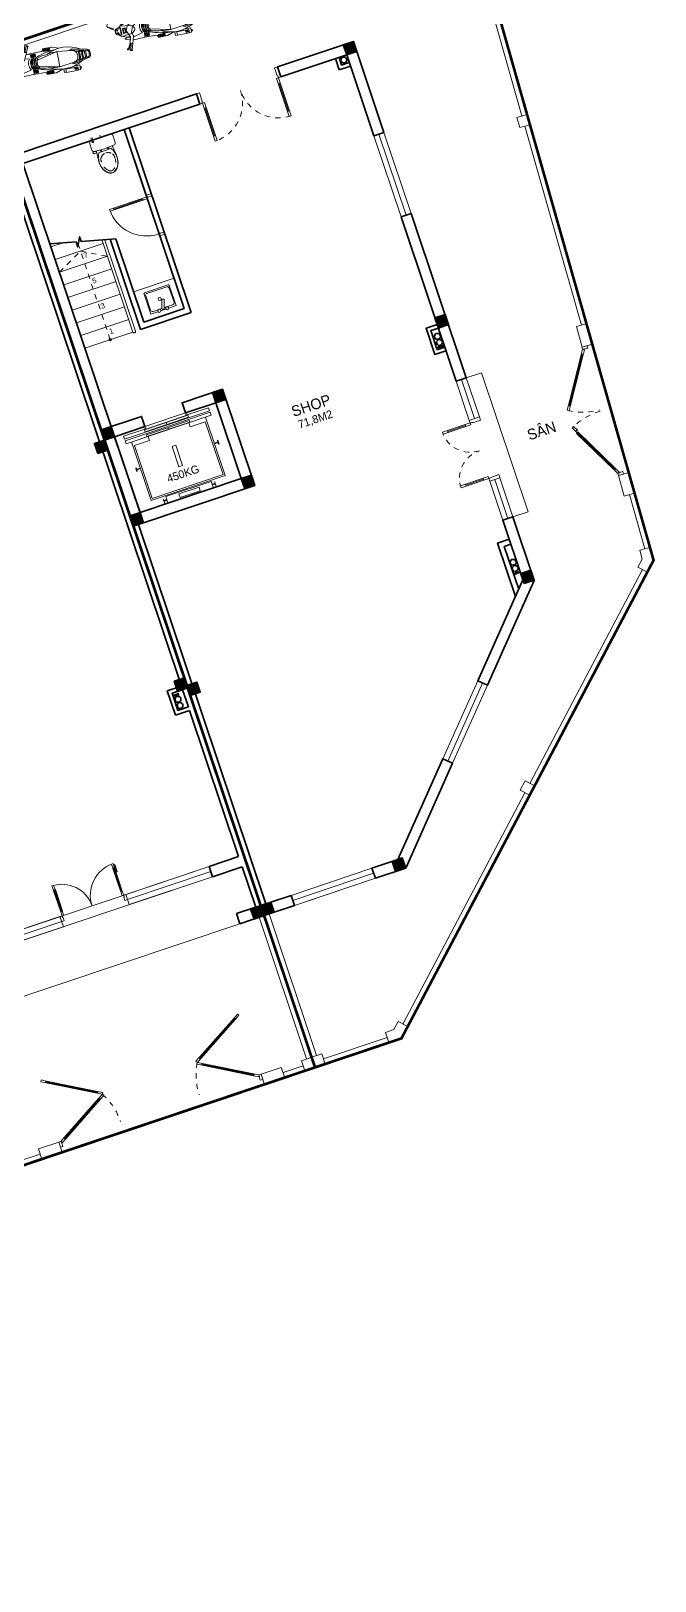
# Model space of a CAD drawing. Header units: metres. Extents: x 568336 to 569219, y 2065964 to 2066430.
# Drawn here: x 568498.77 to 568510.47, y 2065993.09 to 2066022.14 of the extents above; entities that cross this region are included whole.
import ezdxf

# ---------------------------------------------------------------- set-up
doc = ezdxf.new("R2010")
doc.units = ezdxf.units.M
for name, pattern in [('$AUDIT_BAD_LTYPE2', [0]), ('CENTER', [2, 1.25, -0.25, 0.25, -0.25]), ('HIDDEN', [0.375, 0.25, -0.125]), ('HIDDEN2', [0.1875, 0.125, -0.0625]), ('xref-thap C (mb tang 32-2)$0$HIDDEN', [0.375, 0.25, -0.125])]:
    doc.linetypes.add(name, pattern=pattern)
doc.layers.get('0').update_dxf_attribs({"linetype": 'CONTINUOUS'})
for name, color, linetype, lineweight in [('-CENTER', 143, 'CENTER', 13), ('-CONCRETE', 1, 'CONTINUOUS', 35), ('-DOOR', 137, 'CONTINUOUS', 9), ('-FURNITURE', 46, 'CONTINUOUS', 9), ('-HATCH', 8, 'CONTINUOUS', 5), ('-KH', 143, 'CONTINUOUS', 13), ('-LINE1', 7, 'CONTINUOUS', 18), ('-LINE2', 252, 'CONTINUOUS', 9), ('-STEEL1', 1, 'CONTINUOUS', 35), ('-TEXT', 7, 'CONTINUOUS', 15), ('-WALL', 4, 'CONTINUOUS', 35), ('A-CUA', 25, 'CONTINUOUS', 5), ('A-NET THAY', 125, 'CONTINUOUS', 18), ('A-NOI THAT', 44, 'CONTINUOUS', 9), ('TEXT25', 2, 'CONTINUOUS', 13)]:
    doc.layers.add(name, color=color, linetype=linetype, lineweight=lineweight)
for name, color, linetype in [('-RANH GIOI LO DAT', 12, 'CONTINUOUS'), ('APOLIC', 7, 'CONTINUOUS'), ('ChiaLo', 128, 'CENTER'), ('ViaHeS', 32, 'CONTINUOUS')]:
    doc.layers.add(name, color=color, linetype=linetype)
doc.styles.add('SVN_AVO_thuong', font='')
doc.styles.add('T1', font='', dxfattribs={"height": 200})
doc.styles.get('SVN_AVO_thuong').set_extended_font_data('SVN-Avo')
doc.styles.get('T1').set_extended_font_data('VNgeometric Light')

# ---------------------------------------------------------------- blocks, each defined once
blk = doc.blocks.new('A$C49AC32B8')
h = blk.add_hatch()
h.set_pattern_fill('ANSI31', color=256, scale=100, angle=405, style=0)
h.set_pattern_definition([(90, (1628.179, -139081.394), (-12.5, 1e-15), [])])
h.paths.add_polyline_path([(-545, -149), (-545, -107), (-667, -107), (-667, -149)])
h.paths.add_polyline_path([(-545, 276), (-545, 319), (-667, 319), (-667, 276)])
h = blk.add_hatch()
h.set_pattern_fill('ANSI31', color=256, scale=150, angle=315, style=0)
h.set_pattern_definition([(2e-15, (1485.97, -142180.918), (2e-15, 18.75), [])])
edge = h.paths.add_edge_path()
edge.add_arc((142, 1), 10, 291.0634, 432.0495)
edge.add_arc((142, 169), 10, 287.9505, 428.9366)
edge.add_arc((204, 63), 30, 298.7342, 336.6848)
edge.add_arc((204, 107), 30, 383.3152, 421.2658)
edge.add_line((152, 3), (218, 36))
edge.add_line((152, 167), (218, 133))
edge.add_line((146, 10), (129, 18))
edge.add_line((129, 18), (129, 82))
edge.add_line((129, 146), (129, 82))
edge.add_line((146, 159), (129, 146))
edge.add_arc((153, 85), 85.6, 336.6848, 359.9863)
edge.add_arc((153, 85), 85.6, 360.0137, 383.3152)
for points in [[(-839, 284), (-712, 329), (-712, 329, -0.085491), (-702, 331), (-535, 331), (-535, 315), (-535, 315, 0.389594), (-508, 286), (-508, 286), (-285, 281), (-285, 281, 0.038668), (-280, 281), (-280, 281, 0.005075), (-210, 283)], [(-244, 438, 1), (-248, 447), (-248, 447), (-280, 433), (-280, 433, 1), (-276, 424)], [(-10, -301), (-42, -189), (7, -167), (7, -167), (-21, -52), (-21, -52, -0.213812), (-21, -44), (-21, -44), (32, 67), (32, 67, 0.201882), (33, 75), (33, 75), (0, 164), (0, 164, 0.201882), (-5, 169), (-5, 169), (-117, 220), (-117, 220, -0.213812), (-123, 226), (-123, 226), (-175, 332), (-175, 332), (-226, 318), (-278, 434)], [(-226, 318), (-163, 182), (-163, 182, 0.213812), (-158, 176), (-158, 176), (-95, 132), (-61, 38), (-81, -36), (-81, -36, 0.213812), (-81, -44), (-81, -44), (-42, -189)], [(-185, 330), (-211, 418), (-211, 418, -0.119246), (-211, 432), (-211, 432), (-207, 453)], [(-199, 441, 2.509808), (-207, 452)], [(-199, 441), (-201, 433), (-201, 433, 0.119246), (-200, 418), (-200, 418), (-175, 332)], [(-149, 279), (-78, 291), (74, 249, -1.090751), (74, 234, 0.1744), (38, 220), (146, 178), (146, 178, -0.70664), (146, 159)], [(-64, 196, 0.330008), (-78, 272), (-78, 272, -0.752015), (-78, 291)], [(-1030, 202, 0.218308), (-1079, 224), (-1079, 224), (-1360, 164), (-1360, 164, 0.353851), (-1399, 115), (-1399, 85), (-1399, 54, 0.353851), (-1360, 5), (-1360, 5), (-1079, -55), (-1079, -55, 0.218308), (-1030, -33)], [(-1280, 161, 0.112845), (-1300, 121)], [(-1300, 49, 0.112845), (-1280, 9)], [(-594, 214, 0.25966), (-1245, 189, 0.25966)], [(-1075, 205), (-1073, 197), (-1073, 197, 0.379173), (-1161, 98)], [(-1073, -27, -0.379173), (-1161, 72, 0.379173), (-1073, -27), (-1073, -27), (-1075, -35)], [(-403, 141, 0.365685), (-444, 190, 0.035711), (-794, 231), (-1073, 197)], [(-1073, -27), (-794, -61), (-794, -61, 0.035711), (-444, -21), (-444, -21, 0.365685), (-403, 28)], [(-765, -104, 0.080514), (-403, -28), (-403, -28, 0.201101), (-366, 85), (-366, 85, 0.201101), (-403, 198), (-403, 198, 0.080514), (-765, 273)], [(-415, -4, 0.315879), (-415, 173)], [(-75, -66), (-259, -18), (-259, -18, 0.336681), (-259, 187), (-259, 187), (-176, 209)], [(137, 182), (-58, 160), (-58, 160, 0.114874), (-118, 116), (-118, 116, 0.363628), (-118, 51), (-118, 51, 0.117419), (-57, 6)], [(-17, -71), (146, -9), (146, -9, 0.70664), (146, 10)], [(232, 118, 0.024274), (362, 201), (362, 201, 0.338506), (373, 235), (373, 235), (373, 235), (364, 260), (364, 260, 0.338506), (333, 279), (333, 279, 0.032613), (128, 248), (128, 248), (127, 238), (53, 214)], [(160, 255, 0.671768), (145, 286), (145, 286), (70, 279), (70, 279, 0.734542), (71, 250)], [(152, 3), (218, 36), (218, 36, 0.167121), (231, 51), (231, 51, 0.102024), (238, 85), (238, 85, 0.102024), (231, 119), (231, 119, 0.167121), (218, 133), (218, 133), (152, 167)], [(-1245, -19, 0.25966), (-594, -44)], [(-61, -117), (-136, -117), (-136, -117, 0.010417), (-280, -111), (-280, -111, 0.038668), (-285, -111), (-285, -111), (-508, -116), (-508, -116, 0.389594), (-535, -146), (-535, -146), (-535, -161), (-702, -161, -0.085491), (-712, -159), (-712, -159), (-839, -114)], [(38, -50, 0.1744), (74, -64), (74, -64, -1.090751), (74, -79), (74, -79), (-9, -102)], [(-3, -171), (34, -256), (34, -256, 0.119246), (43, -267), (43, -267), (59, -280)], [(7, -167), (43, -249), (43, -249, 0.119246), (51, -261), (51, -261), (58, -266)], [(59, -280, 2.509808), (58, -266)], [(-12, -302, 1), (-9, -312), (-9, -312), (24, -302), (24, -302, 1), (22, -292)]]:
    blk.add_lwpolyline(points, format="xyb")
for points in [[(-667, 319), (-667, 276), (-545, 276), (-545, 319)], [(-1262, 165), (-1300, 157), (-1300, 85), (-1300, 13), (-1300, 13), (-1262, 5), (-1262, 85)], [(-1242, 169), (-1242, 85), (-1242, 1), (-1242, 1), (-1206, -7), (-1206, -7), (-1206, 85), (-1206, 177), (-1206, 177)], [(-1161, 85), (-1161, 98)], [(-1161, 85), (-1161, 72)], [(-382, 207), (-382, 262), (-373, 262), (-373, 207)], [(-362, 207), (-362, 262), (-353, 262), (-353, 207)], [(-342, 207), (-342, 262), (-333, 262), (-333, 207)], [(-322, 207), (-322, 262), (-313, 262), (-313, 207)], [(-302, 207), (-302, 262), (-293, 262), (-293, 207)], [(95, 132), (95, 35), (44, 35), (44, 132)], [(85, 122), (85, 45), (54, 45), (54, 122)], [(-1165, -135), (-1165, -161), (-1188, -161), (-1188, -135)], [(-892, -190), (-892, -123), (-1121, -123), (-1121, -190)], [(-1111, -130), (-1111, -138), (-1063, -138), (-1063, -130)], [(-1111, -145), (-1111, -152), (-1063, -152), (-1063, -145)], [(-1111, -159), (-1111, -167), (-1063, -167), (-1063, -159)], [(-667, -149), (-667, -107), (-545, -107), (-545, -149)], [(-382, -37), (-382, -92), (-373, -92), (-373, -37)], [(-362, -37), (-362, -92), (-353, -92), (-353, -37)], [(-342, -37), (-342, -92), (-333, -92), (-333, -37)], [(-322, -37), (-322, -92), (-313, -92), (-313, -37)], [(-302, -37), (-302, -92), (-293, -92), (-293, -37)]]:
    blk.add_lwpolyline(points, close=True)
for points in [[(-276, 424), (-244, 438)], [(-197, 326), (-246, 437)], [(-1262, 151), (-1289, 148)], [(-1262, 19), (-1289, 21)], [(-1206, 156), (-1242, 153)], [(-1206, 13), (-1242, 17)], [(-1075, 205), (-1186, 181), (-1186, 85), (-1186, -11), (-1075, -35)], [(-1136, 164), (-1186, 158)], [(-1136, 6), (-1186, 11)], [(-403, 28), (-794, -61), (-794, -61), (-794, 85), (-794, 231), (-794, 231), (-403, 141)], [(38, 220), (-61, 195)], [(-58, 6), (131, -14)], [(82, 203), (118, 217), (127, 238)], [(146, 159), (129, 146), (129, 82), (129, 18), (146, 10)], [(227, 253), (352, 275)], [(263, 153), (373, 216)], [(-1121, -185), (-1165, -185), (-1165, -99), (-1031, -99)], [(-859, -116), (-859, -185), (-892, -185)], [(38, -50), (-21, -44)], [(-14, -176), (19, -293)], [(-12, -302), (22, -292)]]:
    blk.add_lwpolyline(points)
for points in [[(-1379, 115), (-1379, 85), (-1379, 54), (-1379, 54, 0.353851), (-1356, 25), (-1356, 25), (-1320, 17), (-1320, 17), (-1320, 85), (-1320, 152), (-1320, 152), (-1356, 145), (-1356, 145, 0.353851)], [(-366, 187), (-379, 187), (-379, 187, -0.363938), (-379, -18), (-379, -18), (-366, -18), (-366, -18, 0.336681)], [(-329, 187), (-342, 187), (-342, 187, -0.363938), (-342, -18), (-342, -18), (-329, -18), (-329, -18, 0.336681)], [(-311, 187), (-298, 187), (-298, 187, -0.336681), (-298, -18), (-298, -18), (-311, -18), (-311, -18, 0.363938)]]:
    blk.add_lwpolyline(points, format="xyb", close=True)
blk = doc.blocks.new('*U26')
for p, q in [((-1110, 450), (-1150, 450)), ((-1130, 100), (-1130, 450)), ((-90, 450), (-50, 450)), ((-70, 100), (-70, 450)), ((-1110, 100), (-1150, 100)), ((-90, 100), (-50, 100))]:
    blk.add_line(p, q)
for points in [[(-1150, 0), (-1110, 0), (-1110, 550), (-1150, 550)], [(-50, 0), (-90, 0), (-90, 550), (-50, 550)], [(-1200, -200), (-1140, -200), (-1140, -40), (-1150, -40), (-1150, 0), (-1200, 0)], [(0, -200), (-60, -200), (-60, -40), (-50, -40), (-50, 0), (0, 0)]]:
    blk.add_lwpolyline(points, close=True)
at = {"linetype": 'HIDDEN', "ltscale": 0.1}
for centre, start, end in [((-1150, 0), 0, 90), ((-50, 0), 90, 180)]:
    blk.add_arc(centre, 550, start, end, dxfattribs=at)
blk = doc.blocks.new('A$C5C575821')
at = {"layer": '-CONCRETE'}
h = blk.add_hatch(color=256, dxfattribs=at)
h.dxf.hatch_style = 1
h.paths.add_polyline_path([(0, 200), (0, 0), (200, 0), (200, 200)])
blk.add_lwpolyline([(0, 0), (200, 0), (200, 200), (0, 200)], close=True, dxfattribs=at)
blk = doc.blocks.new('truc M5')
at = {"layer": '-WALL'}
for p in [(-200, 14600), (6400, 14600), (6400, 9200), (-200, 4150), (6400, 4150), (-200, -200), (2400, -200)]:
    blk.add_blockref('A$C5C575821', p, dxfattribs=at)
blk = doc.blocks.new('*U25')
for p, q in [((-1510, 650), (-1550, 650)), ((-1530, 100), (-1530, 650)), ((-90, 650), (-50, 650)), ((-70, 100), (-70, 650)), ((-1510, 100), (-1550, 100)), ((-90, 100), (-50, 100))]:
    blk.add_line(p, q)
for points in [[(-1550, 0), (-1510, 0), (-1510, 750), (-1550, 750)], [(-50, 0), (-90, 0), (-90, 750), (-50, 750)], [(-1600, -200), (-1540, -200), (-1540, -40), (-1550, -40), (-1550, 0), (-1600, 0)], [(0, -200), (-60, -200), (-60, -40), (-50, -40), (-50, 0), (0, 0)]]:
    blk.add_lwpolyline(points, close=True)
at = {"linetype": 'HIDDEN', "ltscale": 0.1}
for centre, start, end in [((-1550, 0), 0, 90), ((-50, 0), 90, 180)]:
    blk.add_arc(centre, 750, start, end, dxfattribs=at)
blk = doc.blocks.new('X-5M-DH-2-CORE$0$A$C75E80C28')
at = {"layer": '-LINE2', "linetype": 'Continuous', "ltscale": 2}
for p, q in [((-731, -149), (731, -149)), ((-731, -1305), (-731, -149)), ((-700, -179), (700, -179)), ((-700, -1225), (-700, -179)), ((-557, -112), (-560, -112)), ((-510, -22), (-510, -51)), ((-507, -22), (-510, -22)), ((-510, -109), (-510, -79)), ((-507, -22), (-507, -51)), ((-507, -109), (-507, -79)), ((-456, -57), (-501, -57)), ((-456, -60), (-501, -60)), ((-456, -70), (-501, -70)), ((-456, -73), (-501, -73)), ((-453, -63), (-453, -67)), ((-450, -63), (-450, -67)), ((450, -63), (450, -67)), ((453, -63), (453, -67)), ((456, -57), (501, -57)), ((456, -60), (501, -60)), ((456, -70), (501, -70)), ((456, -73), (501, -73)), ((457, -112), (460, -112)), ((507, -22), (510, -22)), ((507, -22), (507, -51)), ((507, -109), (507, -79)), ((510, -22), (510, -51)), ((510, -109), (510, -79)), ((700, -1225), (700, -179)), ((731, -1305), (731, -149)), ((840, -1305), (-840, -1305)), ((-840, -1365), (-840, -1305)), ((840, -1365), (-840, -1365)), ((840, -1395), (-840, -1395)), ((-840, -1395), (-840, -1455)), ((-700, -1225), (-400, -1225)), ((-435, -1450), (-435, -1460)), ((-435, -1450), (-400, -1450)), ((-433, -1452), (-433, -1458)), ((-433, -1452), (-402, -1452)), ((430, -1406), (-430, -1406)), ((-430, -1406), (-430, -1446)), ((430, -1446), (-430, -1446)), ((425, -1309), (-425, -1309)), ((-425, -1343), (-425, -1309)), ((425, -1343), (-425, -1343)), ((-402, -1452), (-402, -1498)), ((-400, -1305), (-400, -1225)), ((400, -1450), (-400, -1450)), ((-400, -1450), (-400, -1500)), ((0, -1309), (0, -1343)), ((0, -1406), (0, -1446)), ((700, -1225), (400, -1225)), ((400, -1305), (400, -1225)), ((400, -1450), (400, -1500)), ((435, -1450), (400, -1450)), ((402, -1452), (402, -1498)), ((433, -1452), (402, -1452)), ((425, -1343), (425, -1309)), ((430, -1406), (430, -1446)), ((433, -1452), (433, -1458)), ((435, -1450), (435, -1460)), ((840, -1365), (840, -1305)), ((840, -1395), (840, -1455)), ((-840, -1455), (-435, -1455)), ((-435, -1460), (-425, -1460)), ((-435, -1490), (-435, -1500)), ((-435, -1490), (-425, -1490)), ((-435, -1500), (-400, -1500)), ((-433, -1458), (-425, -1458)), ((-433, -1492), (-433, -1498)), ((-433, -1492), (-425, -1492)), ((-433, -1498), (-402, -1498)), ((-425, -1458), (-425, -1460)), ((-425, -1490), (-425, -1492)), ((435, -1500), (400, -1500)), ((433, -1498), (402, -1498)), ((433, -1458), (425, -1458)), ((425, -1458), (425, -1460)), ((435, -1460), (425, -1460)), ((425, -1490), (425, -1492)), ((435, -1490), (425, -1490)), ((433, -1492), (425, -1492)), ((433, -1492), (433, -1498)), ((840, -1455), (435, -1455)), ((435, -1490), (435, -1500))]:
    blk.add_line(p, q, dxfattribs=at)
for points in [[(-450, 0), (-450, -130), (450, -130), (450, 0)], [(-200, -29), (200, -29), (200, -101), (-200, -101)], [(-36, -584), (36, -584), (36, -984), (-36, -984)]]:
    blk.add_lwpolyline(points, close=True, dxfattribs=at)
for points in [[(-780, -789), (-751, -789, 0.414214), (-750, -788), (-750, -784), (-750, -780, 0.414214), (-751, -779), (-780, -779, -0.256978), (-784, -782), (-798, -782, -0.414214), (-801, -779), (-804, -749, 0.414214), (-807, -746), (-812, -746), (-812, -784), (-812, -821), (-807, -821, 0.414214), (-804, -818), (-801, -789, -0.414214), (-798, -786), (-784, -786, -0.256978), (-780, -789)], [(780, -789), (751, -789, -0.414214), (750, -788), (750, -784), (750, -780, -0.414214), (751, -779), (780, -779, 0.256978), (784, -782), (798, -782, 0.414214), (801, -779), (804, -749, -0.414214), (807, -746), (812, -746), (812, -784), (812, -821), (807, -821, -0.414214), (804, -818), (801, -789, 0.414214), (798, -786), (784, -786, 0.256978), (780, -789)]]:
    blk.add_lwpolyline(points, format="xyb", dxfattribs=at)
for centre, radius, start, end in [((-501, -51), 9.4, 180, 270), ((-501, -79), 9.4, 90, 180), ((-501, -51), 6.2, 180, 270), ((-501, -79), 6.2, 90, 180), ((-456, -63), 6.2, 0, 90), ((-456, -63), 3, 0, 90), ((-456, -67), 6.2, 270, 0), ((-456, -67), 3, 270, 0), ((456, -63), 6.2, 90, 180), ((456, -67), 6.2, 180, 270), ((456, -63), 3, 90, 180), ((456, -67), 3, 180, 270), ((501, -51), 6.2, 270, 0), ((501, -51), 9.4, 270, 0), ((501, -79), 9.4, 0, 90), ((501, -79), 6.2, 0, 90)]:
    blk.add_arc(centre, radius, start, end, dxfattribs=at)
blk = doc.blocks.new('A$C141617FA')
at = {"layer": 'A-NOI THAT'}
for p, q in [((0, 445), (154, 445)), ((214, 445), (322, 445))]:
    blk.add_line(p, q, dxfattribs=at)
for points in [[(383, 445), (537, 445), (537, 20, -0.414214), (517, 0), (20, 0, -0.414214), (0, 20), (0, 445)], [(297, 407), (481, 407, -0.414214), (521, 367), (521, 67, -0.414214), (481, 27), (61, 27, -0.414214), (21, 67), (21, 367, -0.414214), (61, 407), (246, 407)]]:
    blk.add_lwpolyline(points, format="xyb", dxfattribs=at)
blk.add_lwpolyline([(274, 435), (253, 428, 0.414214), (246, 413), (305, 244, 0.414214), (320, 237), (342, 244, 0.414214), (349, 260), (290, 428, 0.414214)], format="xyb", close=True, dxfattribs=at)
for centre, radius in [((184, 438), 31.2), ((352, 438), 31.2), ((268, 214), 30)]:
    blk.add_circle(centre, radius, dxfattribs=at)
blk = doc.blocks.new('A$C18091ED7')
for p, q in [((-83, -267), (-83, -300)), ((-83, -278), (-83, -288)), ((-61, -290), (-83, -290)), ((-63, -265), (-81, -265)), ((-61, -267), (-61, -300)), ((0, -42), (0, 0)), ((61, -267), (61, -300)), ((61, -290), (83, -290)), ((63, -265), (81, -265)), ((83, -267), (83, -300)), ((83, -278), (83, -288)), ((146, -27), (179, -27)), ((146, -27), (146, -30)), ((146, -30), (166, -30)), ((153, -37), (146, -30)), ((152, 0), (152, -27)), ((152, 0), (179, 0)), ((153, -37), (166, -37)), ((153, -40), (153, -37)), ((153, -40), (178, -40)), ((153, -40), (178, -40)), ((153, -40), (153, -42)), ((165, -262), (165, -290)), ((185, -30), (166, -30)), ((178, -37), (166, -37)), ((168, -260), (228, -260)), ((185, -30), (178, -37)), ((178, -37), (178, -40)), ((178, -40), (178, -42)), ((179, 0), (179, -27)), ((179, -27), (185, -27)), ((185, -27), (185, -30)), ((231, -274), (231, -262)), ((168, -292), (207, -292))]:
    blk.add_line(p, q)
for points in [[(230, -219, -0.137407), (225, -235), (222, -241, -0.236081), (198, -255, -0.051961), (-198, -255, -0.236081), (-222, -241), (-225, -235, -0.137407), (-230, -219), (-230, -72, -0.198912), (-226, -63), (-209, -46, -0.198912), (-200, -42), (0, -42), (200, -42, -0.198912), (209, -46), (226, -63, -0.198912), (230, -72)], [(144, -619, -0.212405), (26, -734, -0.027685), (-1, -739, -0.022279), (-26, -734, -0.212405), (-144, -619, -0.142796), (-167, -428, -0.093005), (-128, -309, -0.256439), (-111, -300), (0, -300), (111, -300, -0.256439), (128, -309, -0.093005), (167, -428, -0.142796)]]:
    blk.add_lwpolyline(points, format="xyb", close=True)
at = {"linetype": 'xref-thap C (mb tang 32-2)$0$HIDDEN', "ltscale": 100}
blk.add_lwpolyline([(61, -669, -0.199031), (0, -699, -0.199031), (-61, -669, -0.218924), (-132, -478, -0.153791), (-112, -404, -0.236701), (0, -348, -0.236701), (112, -404, -0.153791), (132, -478, -0.218924)], format="xyb", close=True, dxfattribs=at)
blk.add_circle((166, -78), 13.9)
for centre, radius, start, end in [((-81, -267), 1.98, 90, 180), ((-63, -267), 1.98, 0, 90), ((63, -267), 1.98, 90, 180), ((81, -267), 1.98, 0, 90), ((168, -262), 2.47, 90, 180), ((168, -290), 2.47, 180, 270), ((207, -277), 15.5, 270, 306.4659), ((168, -225), 80.1, 306.4659, 320.3123), ((228, -274), 2.47, 320.3123, 0)]:
    blk.add_arc(centre, radius, start, end)
for points in [[(-156, -259), (-157, -267), (-164, -328), (-169, -385), (-184, -528), (-136, -679), (-50, -735), (-20, -741), (0, -744)], [(156, -259), (157, -267), (164, -328), (169, -385), (184, -528), (136, -679), (50, -735), (20, -741), (0, -744)]]:
    blk.add_open_spline(points, degree=3, knots=[130.613938, 130.613938, 130.613938, 130.613938, 152.852109, 311.129351, 417.703951, 561.383393, 697.692632, 710.812262, 710.812262, 710.812262, 710.812262])
blk = doc.blocks.new('*U23')
blk.add_line((100, 70), (867, 70))
for points in [[(-147, 1067), (-147, 1007), (-40, 1007), (-40, 1017), (0, 1017), (0, 1067)], [(-147, 0), (-147, 60), (-40, 60), (-40, 50), (0, 50), (0, 0)], [(0, 50), (967, 50), (967, 90), (0, 90)], [(100, 50), (100, 90), (867, 90), (867, 50)]]:
    blk.add_lwpolyline(points, close=True)
blk.add_arc((0, 50), 967, 360, 90)
blk = doc.blocks.new('cong 2 canh')
at = {"ltscale": 100}
for p, q in [((547984, -107651), (547135, -108141)), ((547153, -108172), (548002, -107682)), ((549365, -108172), (548516, -107682)), ((548534, -107651), (549382, -108141))]:
    blk.add_line(p, q, dxfattribs=at)
at = {"color": 8, "ltscale": 100}
for points in [[(548004, -107666), (547999, -107657), (547133, -108157), (547138, -108166)], [(548514, -107666), (548519, -107657), (549385, -108157), (549380, -108166)]]:
    blk.add_lwpolyline(points, close=True, dxfattribs=at)
at = {"ltscale": 100}
for points in [[(548103, -107601), (548016, -107651), (548022, -107662), (548031, -107657), (548036, -107666), (548027, -107671), (548034, -107682), (548120, -107632)], [(548447, -107601), (548534, -107651), (548527, -107662), (548519, -107657), (548514, -107666), (548522, -107671), (548516, -107682), (548430, -107632)], [(547059, -108226), (547049, -108226), (547049, -108191), (547009, -108191), (547009, -108291), (547059, -108291)], [(547147, -108161), (547138, -108166), (547133, -108157), (547142, -108152), (547135, -108141), (547049, -108191), (547066, -108222), (547153, -108172)], [(549371, -108161), (549380, -108166), (549385, -108157), (549376, -108152), (549382, -108141), (549469, -108191), (549451, -108222), (549365, -108172)], [(549459, -108226), (549469, -108226), (549469, -108191), (549509, -108191), (549509, -108291), (549459, -108291)]]:
    blk.add_lwpolyline(points, close=True, dxfattribs=at)
at = {"color": 8, "linetype": 'HIDDEN', "ltscale": 10}
for centre, start, end in [((547081, -108191), 0, 30), ((549469, -108191), 150, 180)]:
    blk.add_arc(centre, 1180, start, end, dxfattribs=at)
blk = doc.blocks.new('M5-T1')
at = {"layer": '-HATCH', "true_color": 0x8c8896}
h = blk.add_hatch(color=252, dxfattribs=at)
h.dxf.hatch_style = 1
edge = h.paths.add_edge_path()
edge.add_arc((195416, -24566), 24.6, 0, 360)
at = {"layer": '-CONCRETE'}
blk.add_lwpolyline([(196316, -26316), (196916, -26316), (196916, -27816), (194915, -27816), (194915, -26316), (195516, -26316), (195516, -26116), (194715, -26116), (194715, -28016), (197116, -28016), (197116, -26116), (196316, -26116), (196316, -26316)], dxfattribs=at)
for centre, radius in [((201235, -20991, 0), 55), ((201249, -26457), 55), ((201206, -26659), 13), ((201249, -26578), 55), ((201244, -26659), 13), ((201286, -26659), 13), ((201246, -30923), 55), ((201246, -31044), 55), ((201197, -31135), 13), ((201235, -31135), 13), ((201277, -31135), 13)]:
    blk.add_circle(centre, radius, dxfattribs=at)
at = {"layer": '-DOOR'}
blk.add_line((195515, -35716), (196915, -35716), dxfattribs=at)
for points in [[(201315, -22516), (201515, -22516), (201515, -24116), (201315, -24116)], [(201315, -28141), (201515, -28141), (201515, -27366), (201315, -27366)], [(201315, -29341), (201515, -29341), (201515, -30116), (201315, -30116)], [(198974, -34133), (200057, -32956), (199910, -32820), (198826, -33997)], [(195315, -35716), (195315, -35516), (196915, -35516), (196915, -35716)]]:
    blk.add_lwpolyline(points, close=True, dxfattribs=at)
for points in [[(201415, -24116), (201415, -22516)], [(201418, -27366), (201418, -28141)], [(201415, -30116), (201415, -29341)], [(199984, -32888), (198900, -34065)], [(196915, -35616), (195315, -35616)]]:
    blk.add_lwpolyline(points, dxfattribs=at)
at = {"layer": '-KH', "linetype": 'HIDDEN2', "ltscale": 5}
for points in [[(194916, -23066), (195416, -22816), (195866, -23066)], [(195416, -24566), (195416, -22682)]]:
    blk.add_lwpolyline(points, dxfattribs=at)
at = {"layer": '-KH'}
blk.add_circle((195416, -24566), 24.6, dxfattribs=at)
at = {"layer": '-LINE1'}
for p, q in [((199515, -18816), (194915, -18816)), ((204065, -23044), (204260, -18916)), ((203877, -27118), (204055, -23244)), ((195516, -26316), (196316, -26316)), ((203667, -31470), (203717, -30414)), ((203505, -31824), (200227, -34951)), ((200083, -35089), (196536, -38471)), ((194815, -38516), (194815, -35716)), ((196174, -38616), (194915, -38616))]:
    blk.add_line(p, q, dxfattribs=at)
at = {"layer": '-LINE1', "lineweight": 18}
for p, q in [((195159, -22566), (194916, -22566)), ((195866, -22816), (194916, -22816)), ((195866, -24566), (195866, -22755)), ((195916, -24566), (195916, -22767)), ((195866, -23066), (194916, -23066)), ((195866, -23316), (194916, -23316)), ((195866, -23566), (194916, -23566)), ((195866, -23816), (194916, -23816)), ((195866, -24066), (194916, -24066)), ((195866, -24316), (194916, -24316)), ((195866, -24566), (194916, -24566))]:
    blk.add_line(p, q, dxfattribs=at)
at = {"layer": '-LINE1'}
for points in [[(203955, -23240), (204155, -23249), (204164, -23049), (203964, -23040)], [(200152, -35161), (200296, -35023), (200158, -34878), (200014, -35016)], [(194715, -38716), (194915, -38716), (194915, -38516), (194715, -38516)]]:
    blk.add_lwpolyline(points, close=True, dxfattribs=at)
at = {"layer": '-LINE1', "lineweight": 18}
for points in [[(203777, -27113), (203754, -27512), (203953, -27522), (203977, -27122)], [(203635, -30010), (203617, -30409), (203817, -30419), (203835, -30019)]]:
    blk.add_lwpolyline(points, close=True, dxfattribs=at)
blk.add_lwpolyline([(201515, -27366), (201815, -27366), (201815, -30116), (201515, -30116)], dxfattribs=at)
at = {"layer": '-LINE1'}
for points in [[(203559, -31635), (203436, -31752), (203574, -31897), (203755, -31724)], [(203755, -31724), (203767, -31474), (203567, -31465), (203559, -31635)], [(196344, -38516), (196174, -38516), (196174, -38716), (196424, -38716)], [(196424, -38716), (196606, -38544), (196467, -38399), (196344, -38516)]]:
    blk.add_lwpolyline(points, dxfattribs=at)
at = {"layer": '-LINE1', "lineweight": 18}
blk.add_arc((195891, -24566), 25, 179.9996, 359.9996, dxfattribs=at)
at = {"layer": '-RANH GIOI LO DAT', "linetype": 'HIDDEN', "ltscale": 10, "const_width": 50}
blk.add_lwpolyline([(204369, -18716), (194715, -18716), (194715, -38716), (196424, -38716), (203755, -31724)], close=True, dxfattribs=at)
at = {"layer": '-WALL'}
for p, q in [((194715, -20716), (194715, -35716)), ((198415, -20716), (194915, -20715)), ((198415, -20716), (198415, -20916)), ((201515, -20716), (200015, -20716)), ((200015, -20716), (200015, -20916)), ((201515, -20716), (201515, -22516)), ((197015, -20916), (194915, -20915)), ((194915, -20916), (194915, -28016)), ((196916, -22316), (196916, -20916)), ((196916, -20916), (196916, -24456)), ((198415, -20916), (197015, -20916)), ((197016, -24566), (197016, -20916)), ((201315, -20916), (200015, -20916)), ((201095, -21136), (201095, -20916)), ((201095, -21136), (201315, -21136)), ((201165, -21066), (201165, -20916)), ((201165, -21066), (201315, -21066)), ((201315, -20916), (201315, -22516)), ((201515, -22516), (201315, -22516)), ((196016, -22780), (196016, -24566)), ((196115, -24456), (196115, -22805)), ((201315, -24116), (201315, -27366)), ((201515, -24116), (201315, -24116)), ((201515, -24116), (201515, -27366)), ((196016, -24566), (197016, -24566)), ((196115, -24456), (196916, -24456)), ((201515, -27366), (201315, -27366)), ((194815, -28016), (194815, -35516)), ((201315, -30116), (201315, -31295)), ((201515, -30116), (201315, -30116)), ((201515, -30116), (201515, -31373)), ((201315, -31295), (199910, -32820)), ((201515, -31373), (200057, -32956)), ((200057, -32956), (199910, -32820)), ((198826, -33997), (197428, -35516)), ((198974, -34133), (197515, -35716)), ((198974, -34133), (198826, -33997)), ((195315, -35716), (194715, -35716)), ((195315, -35516), (194915, -35516)), ((195315, -35516), (195315, -35716)), ((197428, -35516), (196915, -35516)), ((196915, -35516), (196915, -35716)), ((197515, -35716), (196915, -35716))]:
    blk.add_line(p, q, dxfattribs=at)
blk.add_lwpolyline([(201315, -21066), (201315, -20916), (201165, -20916), (201165, -21066)], close=True, dxfattribs=at)
for points in [[(194915, -22505), (195392, -22624), (195392, -22726), (195485, -22554), (195485, -22648), (196115, -22805)], [(201315, -26766), (201095, -26766), (201095, -26246), (201315, -26246)], [(201315, -26696), (201165, -26696), (201165, -26316), (201315, -26316)], [(201315, -30488), (201085, -30488), (201085, -31544)], [(201315, -30588), (201185, -30588), (201185, -31436)]]:
    blk.add_lwpolyline(points, dxfattribs=at)
at = {"layer": 'A-NOI THAT'}
blk.add_lwpolyline([(196916, -23856), (196916, -24456), (196115, -24456), (196115, -23856)], close=True, dxfattribs=at)
at = {"layer": '-DOOR', "xscale": -1}
for name, p, rotation in [('*U25', (200015, -20916), 180), ('*U26', (201315, -29341), 90)]:
    blk.add_blockref(name, p, dxfattribs=dict(at, rotation=rotation))
at = {"layer": '-FURNITURE', "xscale": -1, "rotation": 352.3453467381116}
for p in [(195371, -19251), (197565, -19251)]:
    blk.add_blockref('A$C49AC32B8', p, dxfattribs=at)
at = {"layer": '-FURNITURE', "xscale": -1}
blk.add_blockref('A$C18091ED7', (196451, -20874), dxfattribs=at)
at = {"layer": '-LINE1', "rotation": 87.29613575316097}
blk.add_blockref('cong 2 canh', (69760, -571306), dxfattribs=at)
at = {"layer": '-STEEL1'}
blk.add_blockref('truc M5', (194915, -35516), dxfattribs=at)
at = {"layer": '-WALL', "xscale": -1, "rotation": 270}
for p in [(194715, -26316), (196916, -26316), (194715, -28016), (196916, -28016)]:
    blk.add_blockref('A$C5C575821', p, dxfattribs=at)
at = {"layer": '-WALL'}
blk.add_blockref('A$C5C575821', (194715, -26316), dxfattribs=at)
at = {"color": 2, "xscale": -1, "rotation": 180}
blk.add_blockref('X-5M-DH-2-CORE$0$A$C75E80C28', (195916, -27816), dxfattribs=at)
at = {"layer": 'A-CUA', "extrusion": (0, 0, -1), "xscale": -0.7500000000000044, "yscale": 0.7500000000000044, "zscale": -0.7500000000000044, "rotation": 180}
blk.add_blockref('*U23', (-196906, -22214), dxfattribs=at)
at = {"layer": 'A-NOI THAT', "xscale": -0.931098696461825, "yscale": 0.931098696461825, "zscale": 0.931098696461825, "rotation": 180}
blk.add_blockref('A$C141617FA', (196288, -23939), dxfattribs=at)
at = {"layer": '-TEXT', "style": 'T1'}
for s, p in [('7', (195447, -22970)), ('5', (195447, -23470)), ('3', (195447, -23970)), ('1', (195447, -24470))]:
    blk.add_text(s, height=100, rotation=360, dxfattribs=at).set_placement(p)
at = {"layer": 'TEXT25'}
for s, height, rotation, style, p in [('SHOP', 200, 0, 'SVN_AVO_thuong', (198212, -27033)), ('450KG', 150, 360, 'T1', (195599, -27455)), ('71,8M2', 150, 360, 'T1', (198252, -27276)), ('SÂN', 200, 0, 'SVN_AVO_thuong', (202262, -28857))]:
    blk.add_text(s, height=height, rotation=rotation, dxfattribs=dict(at, style=style)).set_placement(p)
blk = doc.blocks.new('*U8')
for points in [[(22, 564), (22, 734), (50, 734), (50, 706), (27, 706), (27, 564)], [(0, 0), (50, 0), (50, -40), (60, -40), (60, -123), (0, -123)], [(1599, 0), (1549, 0), (1549, -40), (1539, -40), (1539, -123), (1599, -123)]]:
    blk.add_lwpolyline(points, close=True)
for points in [[(50, 670), (90, 670), (90, 770), (50, 770), (50, 670)], [(1549, 629), (1509, 629), (1509, 729), (1549, 729), (1549, 629)], [(50, 673), (50, 100)], [(1549, 632), (1549, 100)], [(50, 100), (90, 100), (90, 0), (50, 0), (50, 100)], [(1549, 100), (1509, 100), (1509, 0), (1549, 0), (1549, 100)]]:
    blk.add_lwpolyline(points)
at = {"ltscale": 0.3}
for points in [[(820, 0, 0.414214), (50, 770, 0.414214)], [(820, 0, -0.414214), (1549, 729, -0.414214)]]:
    blk.add_lwpolyline(points, format="xyb", dxfattribs=at)
at = {"layer": 'APOLIC', "linetype": '$AUDIT_BAD_LTYPE2'}
for p, q in [((70, 100), (70, 670)), ((90, 670), (90, 100)), ((1509, 629), (1509, 100)), ((1529, 100), (1529, 629))]:
    blk.add_line(p, q, dxfattribs=at)
blk = doc.blocks.new('TRUC M4')
at = {"layer": '-WALL'}
for p in [(-200, 14600), (5600, 14600), (-200, 9000), (5600, 9000), (-200, 4300), (5600, 4300), (-200, -200), (5600, -200)]:
    blk.add_blockref('A$C5C575821', p, dxfattribs=at)
blk = doc.blocks.new('cua 2 canh')
at = {"ltscale": 100}
for p, q in [((205834, 29901), (204986, 29411)), ((205003, 29381), (205852, 29871)), ((205834, 28761), (204986, 29251)), ((205003, 29281), (205852, 28791))]:
    blk.add_line(p, q, dxfattribs=at)
for points in [[(205841, 29890), (205849, 29895), (205854, 29887), (205846, 29882), (205852, 29871), (205938, 29921), (205921, 29951), (205834, 29901)], [(204917, 29331), (205003, 29381), (204997, 29392), (204988, 29387), (204983, 29395), (204992, 29400), (204986, 29411), (204899, 29361)], [(204917, 29331), (205003, 29281), (204997, 29270), (204988, 29275), (204983, 29267), (204992, 29262), (204986, 29251), (204899, 29301)], [(205841, 28772), (205849, 28767), (205854, 28775), (205846, 28780), (205852, 28791), (205938, 28741), (205921, 28711), (205834, 28761)], [(205928, 28706), (205938, 28706), (205938, 28741), (205978, 28741), (205978, 28641), (205928, 28641)]]:
    blk.add_lwpolyline(points, close=True, dxfattribs=at)
at = {"color": 8, "ltscale": 100}
for points in [[(204983, 29395), (204988, 29387), (205854, 29887), (205849, 29895)], [(204983, 29267), (204988, 29275), (205854, 28775), (205849, 28767)]]:
    blk.add_lwpolyline(points, close=True, dxfattribs=at)
at = {"color": 8, "linetype": 'HIDDEN', "ltscale": 10}
blk.add_arc((205938, 28741), 1180, 150, 180, dxfattribs=at)
blk = doc.blocks.new('M4- T1')
at = {"layer": '-CONCRETE'}
for centre, radius in [((722483, 35987, 0), 13), ((722532, 35897, 0), 55), ((722532, 35776, 0), 55), ((722522, 35987, 0), 13), ((722563, 35987, 0), 13)]:
    blk.add_circle(centre, radius, dxfattribs=at)
at = {"layer": '-DOOR'}
for p, q in [((717458, 32741), (719140, 32741)), ((720440, 32741), (722088, 32741))]:
    blk.add_line(p, q, dxfattribs=at)
for points in [[(719213, 32741), (717458, 32741), (717458, 32541), (722088, 32541), (722088, 32741), (720366, 32741)], [(719140, 32641), (717458, 32641)], [(720440, 32641), (722088, 32641)]]:
    blk.add_lwpolyline(points, dxfattribs=at)
for points in [[(719140, 32741), (717458, 32741), (717458, 32541), (719140, 32541)], [(720440, 32741), (722088, 32741), (722088, 32541), (720440, 32541)]]:
    blk.add_lwpolyline(points, close=True, dxfattribs=at)
at = {"layer": '-HATCH'}
blk.add_line((717458, 32741), (722088, 32741), dxfattribs=at)
at = {"layer": '-LINE1', "lineweight": 18}
for p, q in [((722773, 32541), (722773, 28541)), ((722673, 28741), (722673, 31541)), ((716973, 28641), (717373, 28641)), ((722173, 28641), (722573, 28641))]:
    blk.add_line(p, q, dxfattribs=at)
at = {"layer": '-LINE1'}
blk.add_line((717253, 31541), (722293, 31541), dxfattribs=at)
at = {"layer": '-LINE1', "lineweight": 18}
for points in [[(717373, 28541), (717773, 28541), (717773, 28741), (717373, 28741)], [(721773, 28541), (722173, 28541), (722173, 28741), (721773, 28741)], [(722573, 28541), (722773, 28541), (722773, 28741), (722573, 28741)]]:
    blk.add_lwpolyline(points, close=True, dxfattribs=at)
at = {"layer": '-RANH GIOI LO DAT', "linetype": 'HIDDEN', "ltscale": 10, "const_width": 50}
blk.add_lwpolyline([(716773, 48541), (722773, 48541), (722773, 28541), (716773, 28541)], close=True, dxfattribs=at)
at = {"layer": '-WALL'}
for p, q in [((722773, 46541), (722773, 32541)), ((722672, 36111), (722672, 46341)), ((722672, 35701), (722672, 36041)), ((722392, 35631), (722672, 35631)), ((722462, 35701), (722672, 35701)), ((722672, 32741), (722672, 35631)), ((722088, 32541), (722088, 32741)), ((722088, 32541), (722088, 32741)), ((722088, 32741), (722672, 32741)), ((722673, 32541), (722088, 32541)), ((722673, 32541), (722673, 31741)), ((722773, 31541), (722773, 32541)), ((722293, 31741), (722673, 31741)), ((722293, 31541), (722293, 31741)), ((722293, 31541), (722773, 31541))]:
    blk.add_line(p, q, dxfattribs=at)
for points in [[(722672, 36111), (722392, 36111), (722392, 35631)], [(722672, 36041), (722462, 36041), (722462, 35701)]]:
    blk.add_lwpolyline(points, dxfattribs=at)
at = {"layer": '-DOOR', "xscale": -0.8130081300813009, "yscale": 0.8130081300813009, "zscale": 0.8130081300813009}
blk.add_blockref('*U8', (720440, 32741), dxfattribs=at)
at = {"layer": '-STEEL1'}
blk.add_blockref('TRUC M4', (716973, 31741), dxfattribs=at)
at = {"layer": 'A-NET THAY', "color": 2, "true_color": 0xf1eb1f, "xscale": -1}
blk.add_blockref('cua 2 canh', (923751, 0), dxfattribs=at)
at = {"layer": 'A-NET THAY', "color": 2, "true_color": 0xf1eb1f}
blk.add_blockref('cua 2 canh', (515794, 0), dxfattribs=at)

msp = doc.modelspace()

# ---------------------------------------------------------------- linework, layer by layer
at = {"layer": 'ChiaLo', "ltscale": 5}
for points in [[(568506.884, 2066024.747), (568381.124, 2065982.543)], [(568497.732, 2066021.676), (568504.096, 2066002.715)]]:
    msp.add_lwpolyline(points, dxfattribs=at)
at = {"layer": 'ViaHeS'}
msp.add_lwpolyline([(568377.91, 2066007.834), (568495.31, 2066047.233), (568501.415, 2066044.014), (568510.44, 2066012.22), (568505.716, 2066003.259), (568392.227, 2065965.173), (568385.896, 2065968.322), (568374.761, 2066001.503)], close=True, dxfattribs=at)
msp.add_lwpolyline([(568506.884, 2066024.747), (568505.517, 2066029.562), (568379.533, 2065987.283), (568381.124, 2065982.543), (568506.884, 2066024.747)], dxfattribs=at)

# ---------------------------------------------------------------- block references
at = {"layer": '-CENTER', "color": 2, "true_color": 0xf1eb1f, "xscale": 0.001, "yscale": 0.001, "zscale": 0.001, "rotation": 18.55149973248752}
msp.add_blockref('M4- T1', (567827.961, 2065745.702), dxfattribs=at)
at = {"layer": '-WALL', "color": 2, "true_color": 0xf1eb1f, "xscale": 0.001, "yscale": 0.001, "zscale": 0.001, "rotation": 18.55129228274907}
msp.add_blockref('M5-T1', (568307.18, 2065977.47), dxfattribs=at)

doc.saveas('drawing.dxf')
